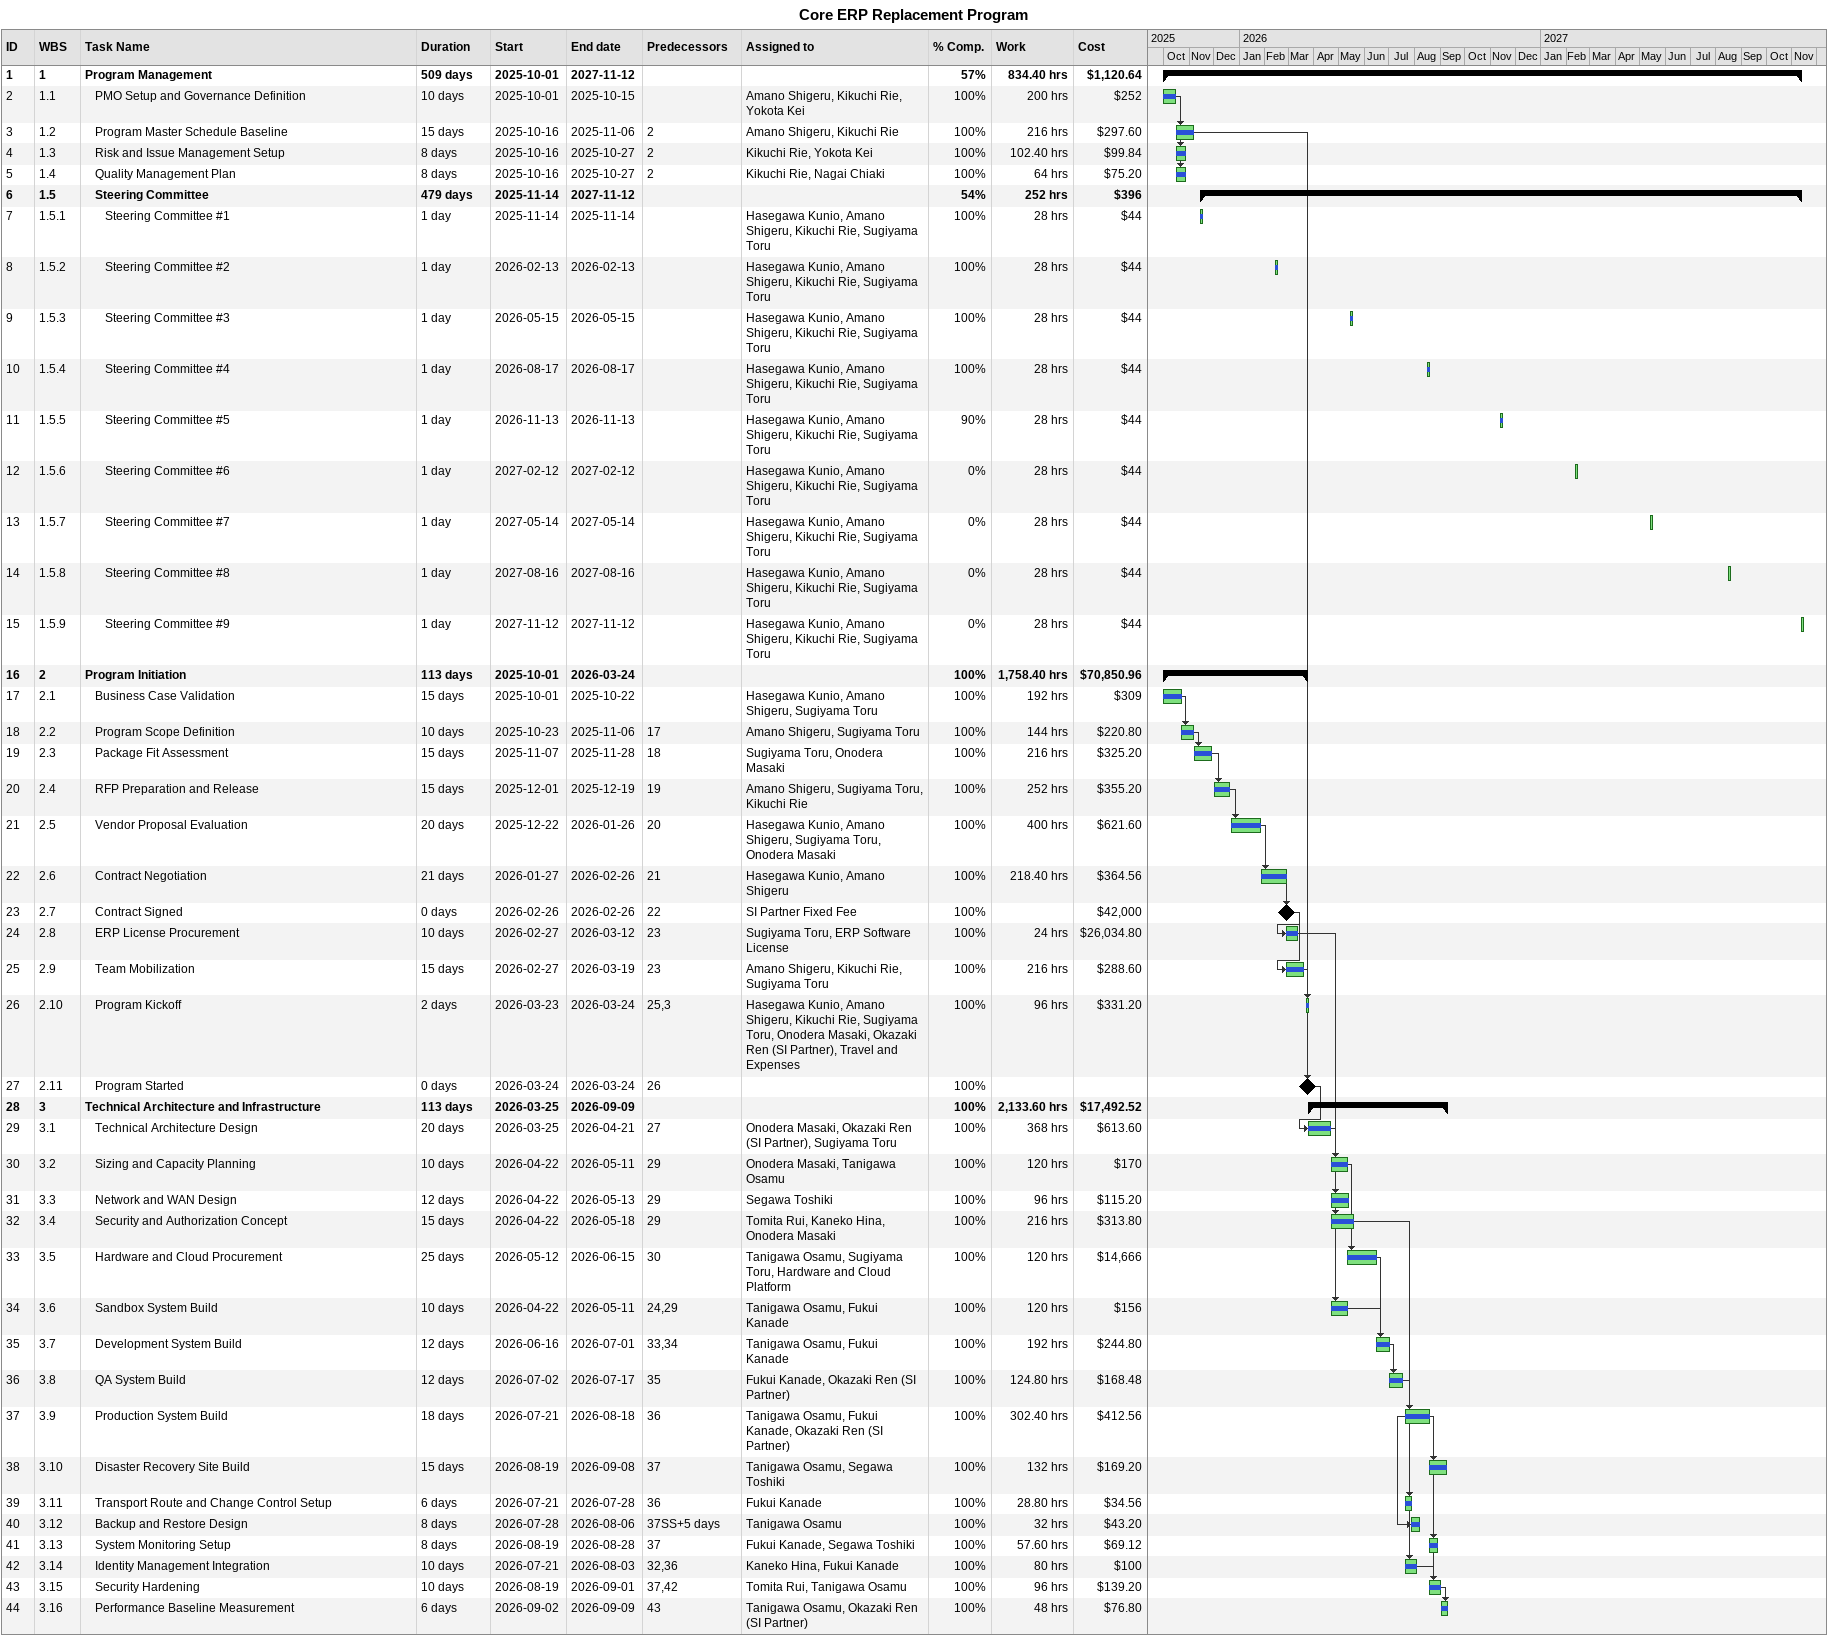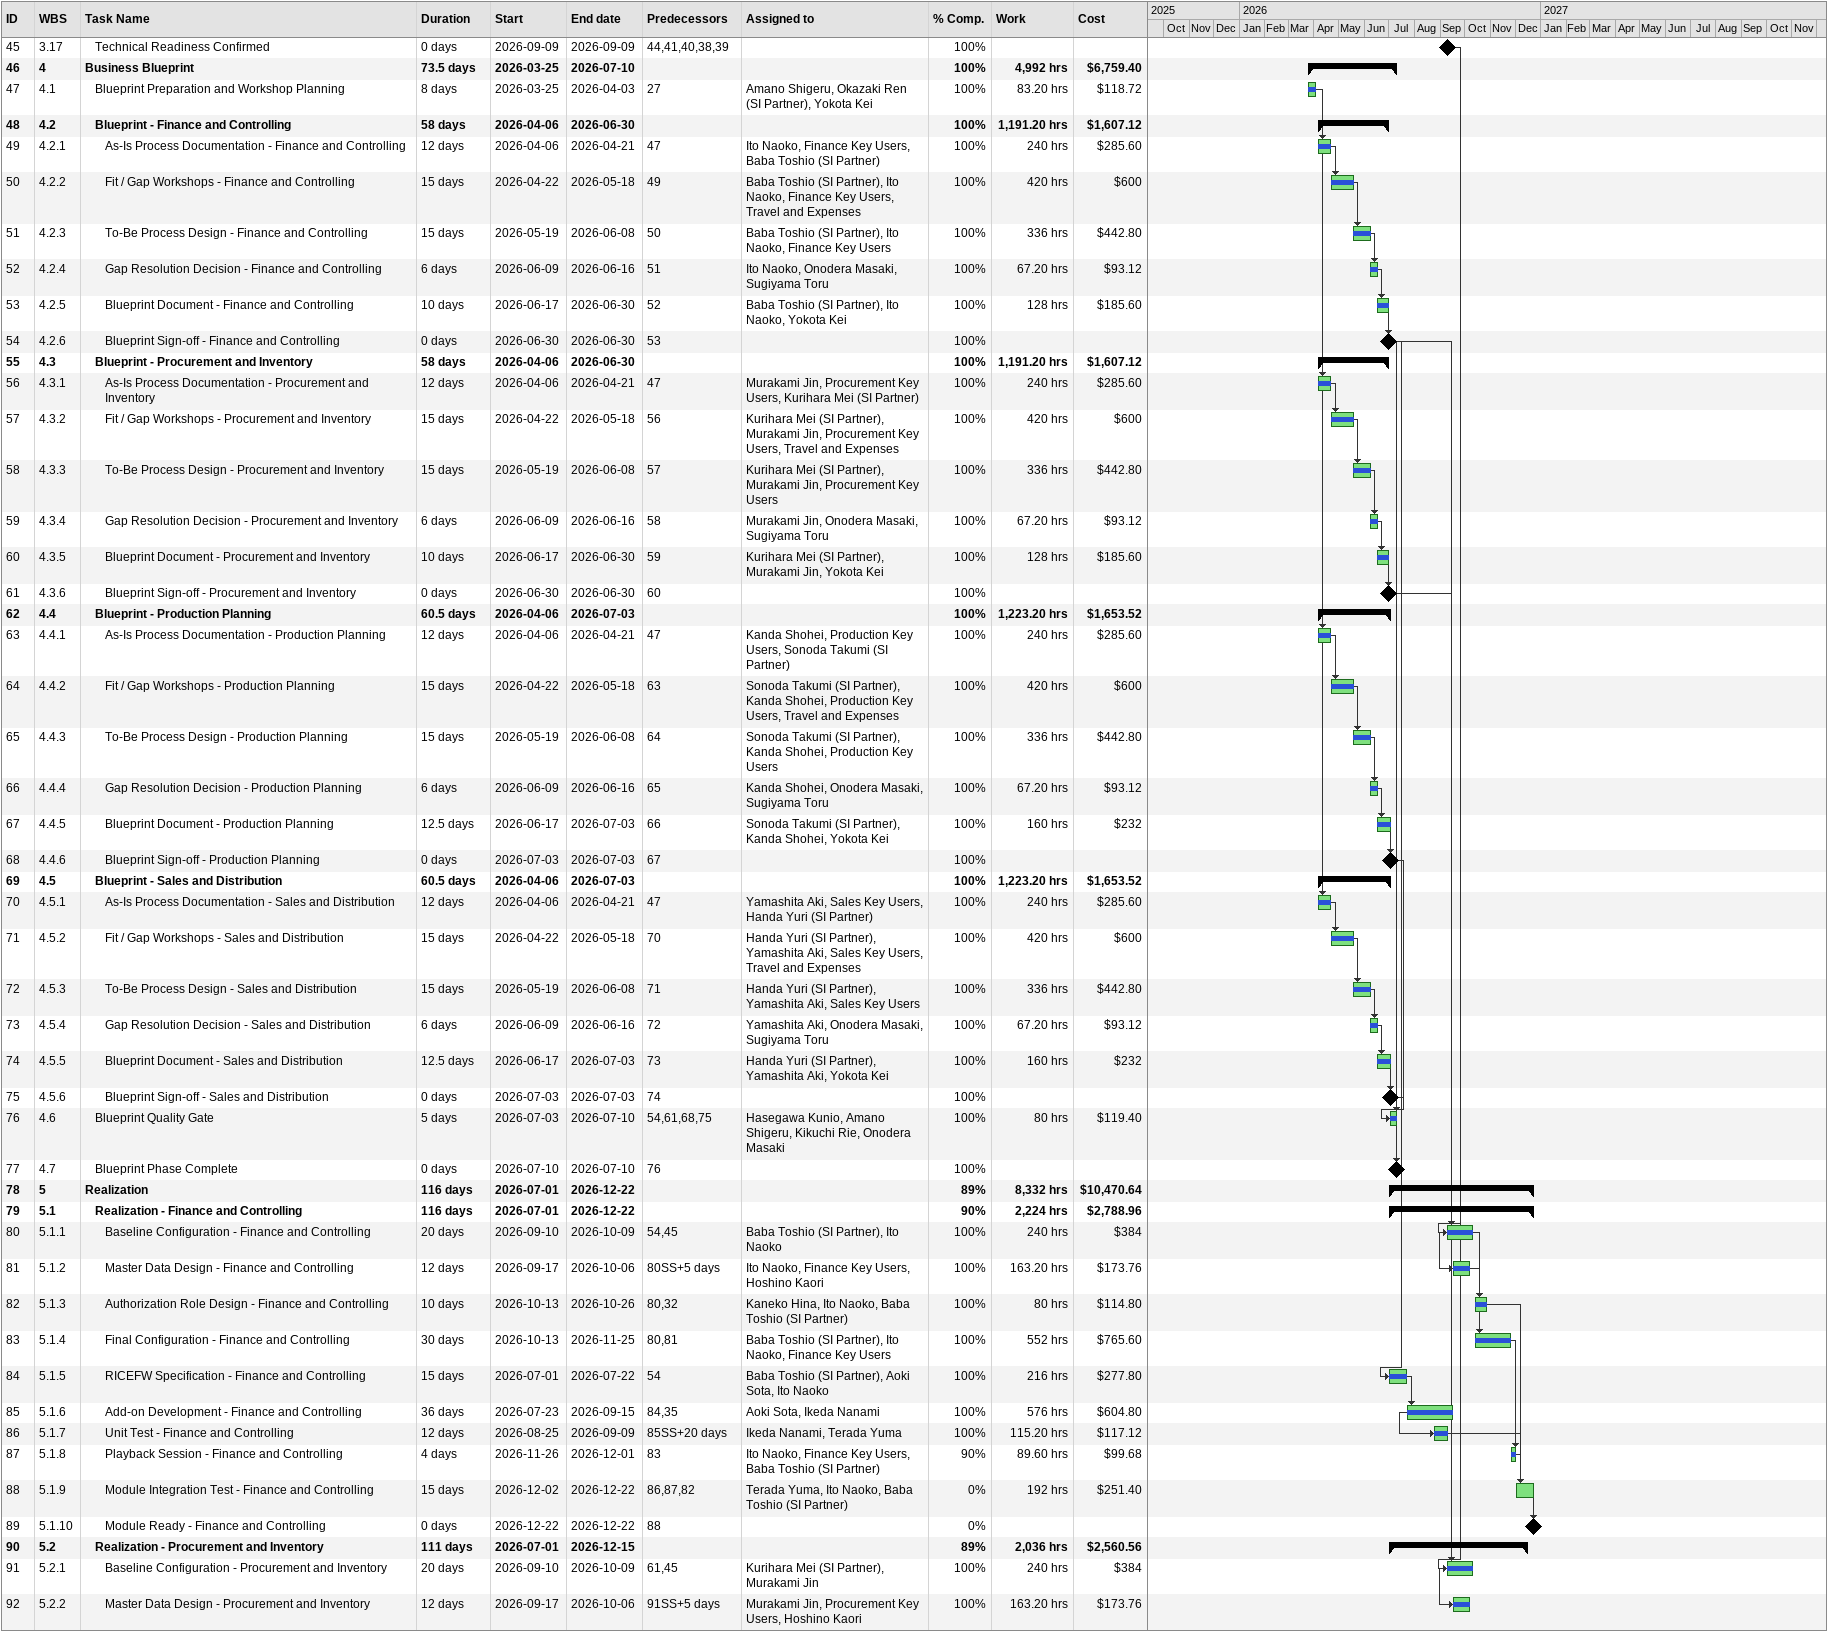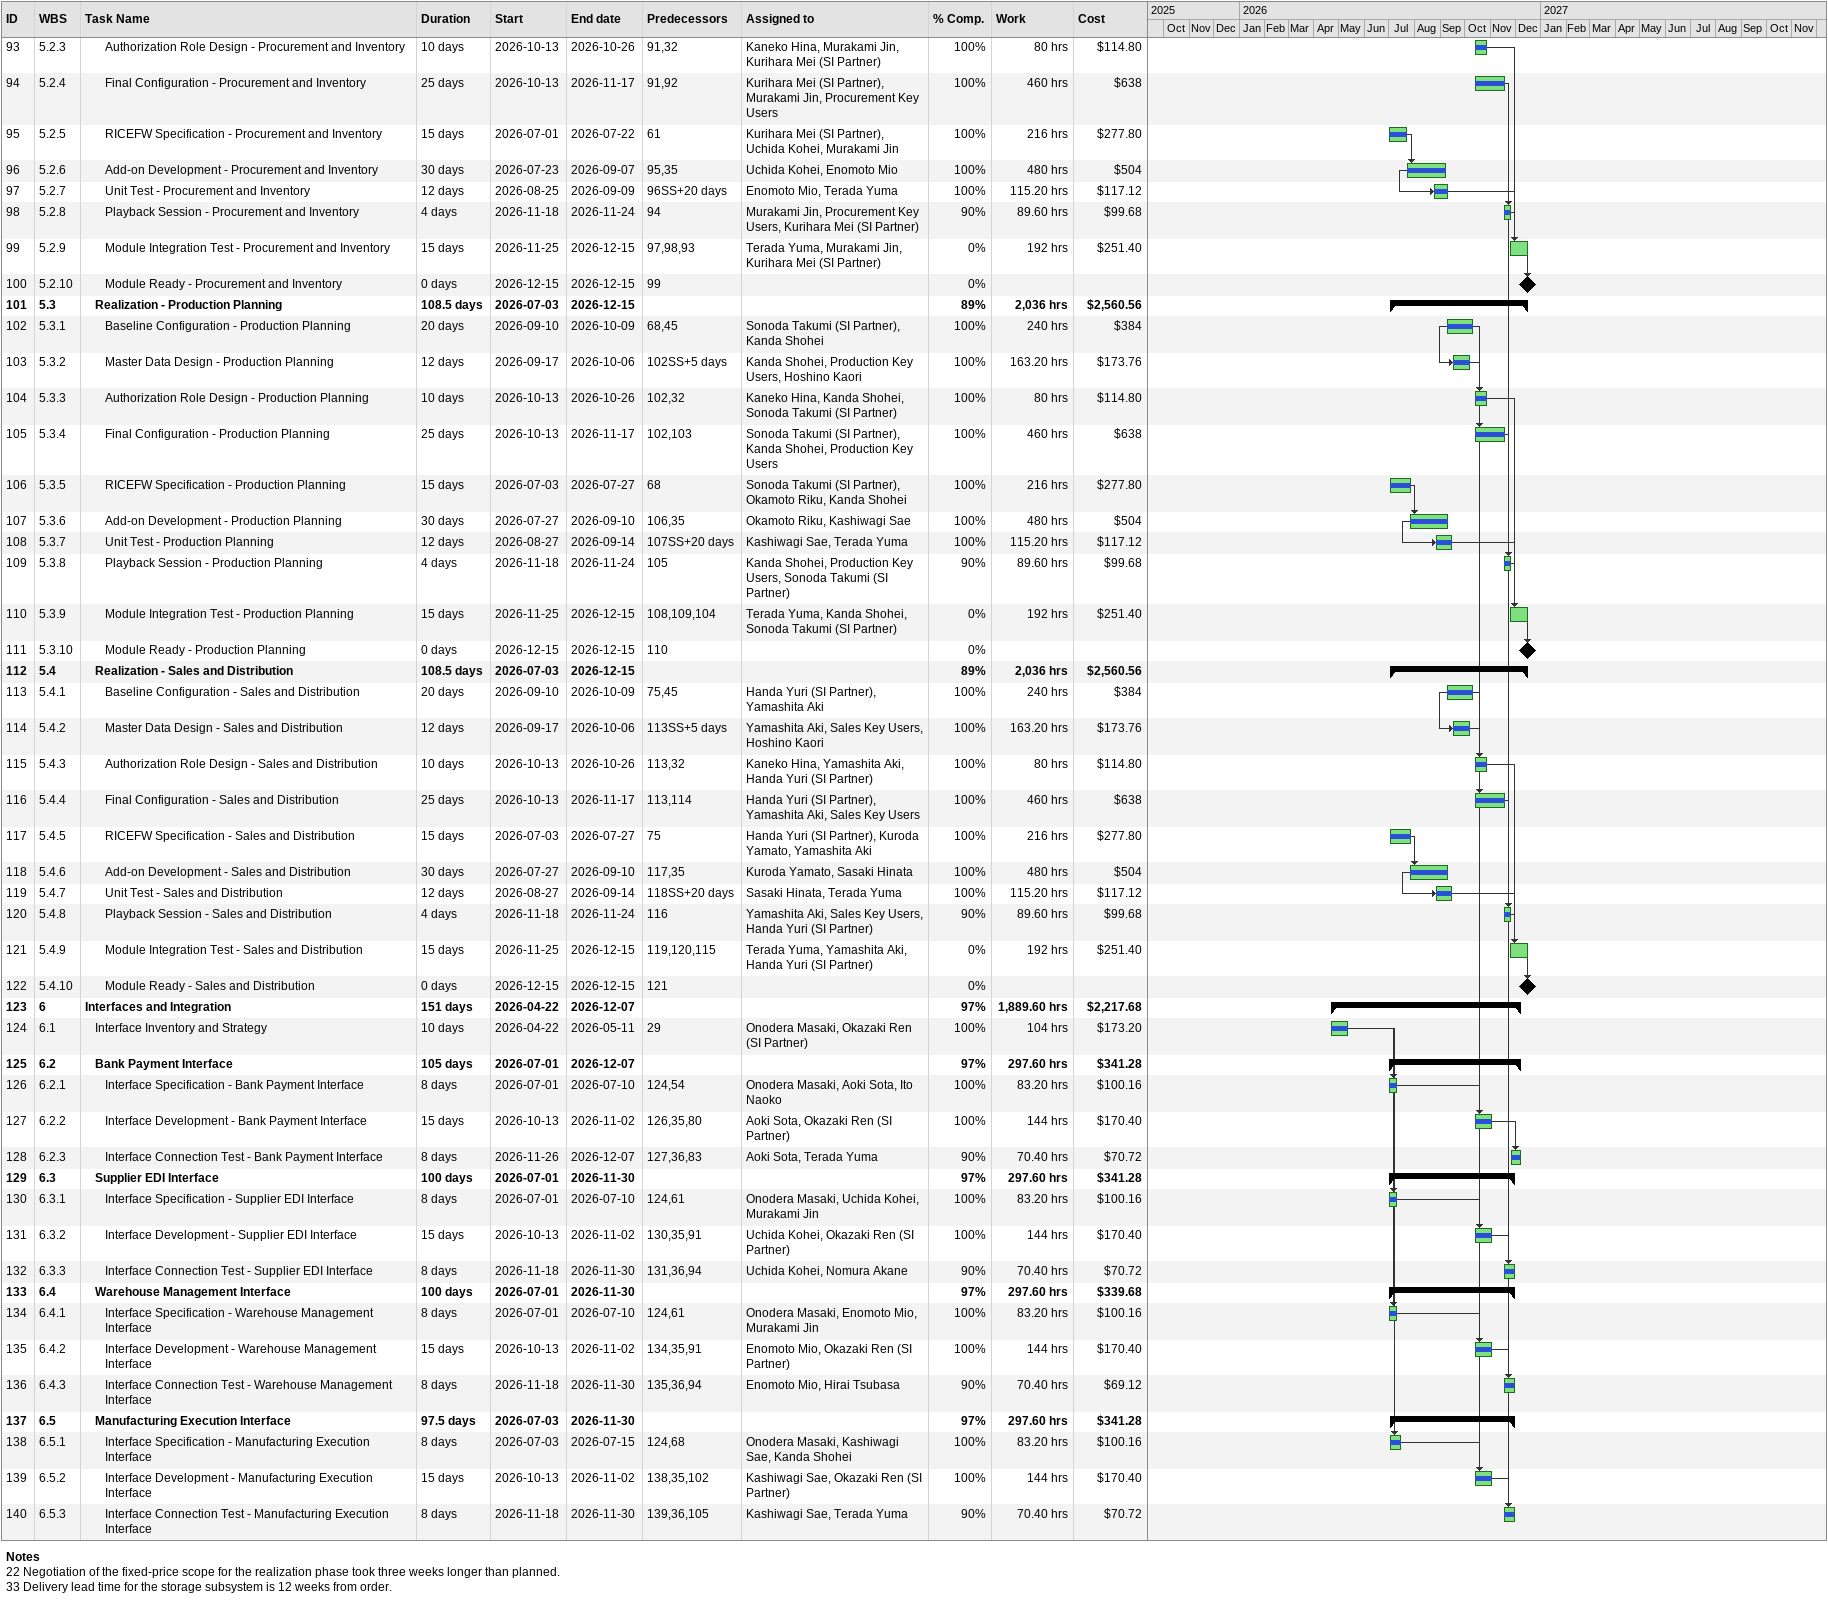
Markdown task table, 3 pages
Core ERP Replacement Program

| ID | WBS | Task | Duration | Start | Finish | Predecessors | Resources | % complete | Work (h) | Cost ($) |
|---|---|---|---|---|---|---|---|---|---|---|
| 1 | 1 | **Program Management** | 509d | 2025-10-01 | 2027-11-12 |  |  | 57 | 834.40 | 1120.64 |
| 2 | 1.1 | PMO Setup and Governance Definition | 10d | 2025-10-01 | 2025-10-15 |  | Amano Shigeru, Kikuchi Rie, Yokota Kei | 100 | 200 | 252 |
| 3 | 1.2 | Program Master Schedule Baseline | 15d | 2025-10-16 | 2025-11-06 | 2 | Amano Shigeru, Kikuchi Rie | 100 | 216 | 297.60 |
| 4 | 1.3 | Risk and Issue Management Setup | 8d | 2025-10-16 | 2025-10-27 | 2 | Kikuchi Rie, Yokota Kei | 100 | 102.40 | 99.84 |
| 5 | 1.4 | Quality Management Plan | 8d | 2025-10-16 | 2025-10-27 | 2 | Kikuchi Rie, Nagai Chiaki | 100 | 64 | 75.20 |
| 6 | 1.5 | **Steering Committee** | 479d | 2025-11-14 | 2027-11-12 |  |  | 54 | 252 | 396 |
| 7 | 1.5.1 | Steering Committee #1 | 1d | 2025-11-14 | 2025-11-14 |  | Hasegawa Kunio, Amano Shigeru, Kikuchi Rie, Sugiyama Toru | 100 | 28 | 44 |
| 8 | 1.5.2 | Steering Committee #2 | 1d | 2026-02-13 | 2026-02-13 |  | Hasegawa Kunio, Amano Shigeru, Kikuchi Rie, Sugiyama Toru | 100 | 28 | 44 |
| 9 | 1.5.3 | Steering Committee #3 | 1d | 2026-05-15 | 2026-05-15 |  | Hasegawa Kunio, Amano Shigeru, Kikuchi Rie, Sugiyama Toru | 100 | 28 | 44 |
| 10 | 1.5.4 | Steering Committee #4 | 1d | 2026-08-17 | 2026-08-17 |  | Hasegawa Kunio, Amano Shigeru, Kikuchi Rie, Sugiyama Toru | 100 | 28 | 44 |
| 11 | 1.5.5 | Steering Committee #5 | 1d | 2026-11-13 | 2026-11-13 |  | Hasegawa Kunio, Amano Shigeru, Kikuchi Rie, Sugiyama Toru | 90 | 28 | 44 |
| 12 | 1.5.6 | Steering Committee #6 | 1d | 2027-02-12 | 2027-02-12 |  | Hasegawa Kunio, Amano Shigeru, Kikuchi Rie, Sugiyama Toru | 0 | 28 | 44 |
| 13 | 1.5.7 | Steering Committee #7 | 1d | 2027-05-14 | 2027-05-14 |  | Hasegawa Kunio, Amano Shigeru, Kikuchi Rie, Sugiyama Toru | 0 | 28 | 44 |
| 14 | 1.5.8 | Steering Committee #8 | 1d | 2027-08-16 | 2027-08-16 |  | Hasegawa Kunio, Amano Shigeru, Kikuchi Rie, Sugiyama Toru | 0 | 28 | 44 |
| 15 | 1.5.9 | Steering Committee #9 | 1d | 2027-11-12 | 2027-11-12 |  | Hasegawa Kunio, Amano Shigeru, Kikuchi Rie, Sugiyama Toru | 0 | 28 | 44 |
| 16 | 2 | **Program Initiation** | 113d | 2025-10-01 | 2026-03-24 |  |  | 100 | 1758.40 | 70850.96 |
| 17 | 2.1 | Business Case Validation | 15d | 2025-10-01 | 2025-10-22 |  | Hasegawa Kunio, Amano Shigeru, Sugiyama Toru | 100 | 192 | 309 |
| 18 | 2.2 | Program Scope Definition | 10d | 2025-10-23 | 2025-11-06 | 17 | Amano Shigeru, Sugiyama Toru | 100 | 144 | 220.80 |
| 19 | 2.3 | Package Fit Assessment | 15d | 2025-11-07 | 2025-11-28 | 18 | Sugiyama Toru, Onodera Masaki | 100 | 216 | 325.20 |
| 20 | 2.4 | RFP Preparation and Release | 15d | 2025-12-01 | 2025-12-19 | 19 | Amano Shigeru, Sugiyama Toru, Kikuchi Rie | 100 | 252 | 355.20 |
| 21 | 2.5 | Vendor Proposal Evaluation | 20d | 2025-12-22 | 2026-01-26 | 20 | Hasegawa Kunio, Amano Shigeru, Sugiyama Toru, Onodera Masaki | 100 | 400 | 621.60 |
| 22 | 2.6 | Contract Negotiation | 21d | 2026-01-27 | 2026-02-26 | 21 | Hasegawa Kunio, Amano Shigeru | 100 | 218.40 | 364.56 |
| 23 | 2.7 | Contract Signed | 0d | 2026-02-26 | 2026-02-26 | 22 | SI Partner Fixed Fee | 100 |  | 42000 |
| 24 | 2.8 | ERP License Procurement | 10d | 2026-02-27 | 2026-03-12 | 23 | Sugiyama Toru, ERP Software License | 100 | 24 | 26034.80 |
| 25 | 2.9 | Team Mobilization | 15d | 2026-02-27 | 2026-03-19 | 23 | Amano Shigeru, Kikuchi Rie, Sugiyama Toru | 100 | 216 | 288.60 |
| 26 | 2.10 | Program Kickoff | 2d | 2026-03-23 | 2026-03-24 | 25, 3 | Hasegawa Kunio, Amano Shigeru, Kikuchi Rie, Sugiyama Toru, Onodera Masaki, Okazaki Ren (SI Partner), Travel and Expenses | 100 | 96 | 331.20 |
| 27 | 2.11 | Program Started | 0d | 2026-03-24 | 2026-03-24 | 26 |  | 100 |  |  |
| 28 | 3 | **Technical Architecture and Infrastructure** | 113d | 2026-03-25 | 2026-09-09 |  |  | 100 | 2133.60 | 17492.52 |
| 29 | 3.1 | Technical Architecture Design | 20d | 2026-03-25 | 2026-04-21 | 27 | Onodera Masaki, Okazaki Ren (SI Partner), Sugiyama Toru | 100 | 368 | 613.60 |
| 30 | 3.2 | Sizing and Capacity Planning | 10d | 2026-04-22 | 2026-05-11 | 29 | Onodera Masaki, Tanigawa Osamu | 100 | 120 | 170 |
| 31 | 3.3 | Network and WAN Design | 12d | 2026-04-22 | 2026-05-13 | 29 | Segawa Toshiki | 100 | 96 | 115.20 |
| 32 | 3.4 | Security and Authorization Concept | 15d | 2026-04-22 | 2026-05-18 | 29 | Tomita Rui, Kaneko Hina, Onodera Masaki | 100 | 216 | 313.80 |
| 33 | 3.5 | Hardware and Cloud Procurement | 25d | 2026-05-12 | 2026-06-15 | 30 | Tanigawa Osamu, Sugiyama Toru, Hardware and Cloud Platform | 100 | 120 | 14666 |
| 34 | 3.6 | Sandbox System Build | 10d | 2026-04-22 | 2026-05-11 | 24, 29 | Tanigawa Osamu, Fukui Kanade | 100 | 120 | 156 |
| 35 | 3.7 | Development System Build | 12d | 2026-06-16 | 2026-07-01 | 33, 34 | Tanigawa Osamu, Fukui Kanade | 100 | 192 | 244.80 |
| 36 | 3.8 | QA System Build | 12d | 2026-07-02 | 2026-07-17 | 35 | Fukui Kanade, Okazaki Ren (SI Partner) | 100 | 124.80 | 168.48 |
| 37 | 3.9 | Production System Build | 18d | 2026-07-21 | 2026-08-18 | 36 | Tanigawa Osamu, Fukui Kanade, Okazaki Ren (SI Partner) | 100 | 302.40 | 412.56 |
| 38 | 3.10 | Disaster Recovery Site Build | 15d | 2026-08-19 | 2026-09-08 | 37 | Tanigawa Osamu, Segawa Toshiki | 100 | 132 | 169.20 |
| 39 | 3.11 | Transport Route and Change Control Setup | 6d | 2026-07-21 | 2026-07-28 | 36 | Fukui Kanade | 100 | 28.80 | 34.56 |
| 40 | 3.12 | Backup and Restore Design | 8d | 2026-07-28 | 2026-08-06 | 37SS+5d | Tanigawa Osamu | 100 | 32 | 43.20 |
| 41 | 3.13 | System Monitoring Setup | 8d | 2026-08-19 | 2026-08-28 | 37 | Fukui Kanade, Segawa Toshiki | 100 | 57.60 | 69.12 |
| 42 | 3.14 | Identity Management Integration | 10d | 2026-07-21 | 2026-08-03 | 32, 36 | Kaneko Hina, Fukui Kanade | 100 | 80 | 100 |
| 43 | 3.15 | Security Hardening | 10d | 2026-08-19 | 2026-09-01 | 37, 42 | Tomita Rui, Tanigawa Osamu | 100 | 96 | 139.20 |
| 44 | 3.16 | Performance Baseline Measurement | 6d | 2026-09-02 | 2026-09-09 | 43 | Tanigawa Osamu, Okazaki Ren (SI Partner) | 100 | 48 | 76.80 |
| 45 | 3.17 | Technical Readiness Confirmed | 0d | 2026-09-09 | 2026-09-09 | 44, 41, 40, 38, 39 |  | 100 |  |  |
| 46 | 4 | **Business Blueprint** | 73.5d | 2026-03-25 | 2026-07-10 |  |  | 100 | 4992 | 6759.40 |
| 47 | 4.1 | Blueprint Preparation and Workshop Planning | 8d | 2026-03-25 | 2026-04-03 | 27 | Amano Shigeru, Okazaki Ren (SI Partner), Yokota Kei | 100 | 83.20 | 118.72 |
| 48 | 4.2 | **Blueprint - Finance and Controlling** | 58d | 2026-04-06 | 2026-06-30 |  |  | 100 | 1191.20 | 1607.12 |
| 49 | 4.2.1 | As-Is Process Documentation - Finance and Controlling | 12d | 2026-04-06 | 2026-04-21 | 47 | Ito Naoko, Finance Key Users, Baba Toshio (SI Partner) | 100 | 240 | 285.60 |
| 50 | 4.2.2 | Fit / Gap Workshops - Finance and Controlling | 15d | 2026-04-22 | 2026-05-18 | 49 | Baba Toshio (SI Partner), Ito Naoko, Finance Key Users, Travel and Expenses | 100 | 420 | 600 |
| 51 | 4.2.3 | To-Be Process Design - Finance and Controlling | 15d | 2026-05-19 | 2026-06-08 | 50 | Baba Toshio (SI Partner), Ito Naoko, Finance Key Users | 100 | 336 | 442.80 |
| 52 | 4.2.4 | Gap Resolution Decision - Finance and Controlling | 6d | 2026-06-09 | 2026-06-16 | 51 | Ito Naoko, Onodera Masaki, Sugiyama Toru | 100 | 67.20 | 93.12 |
| 53 | 4.2.5 | Blueprint Document - Finance and Controlling | 10d | 2026-06-17 | 2026-06-30 | 52 | Baba Toshio (SI Partner), Ito Naoko, Yokota Kei | 100 | 128 | 185.60 |
| 54 | 4.2.6 | Blueprint Sign-off - Finance and Controlling | 0d | 2026-06-30 | 2026-06-30 | 53 |  | 100 |  |  |
| 55 | 4.3 | **Blueprint - Procurement and Inventory** | 58d | 2026-04-06 | 2026-06-30 |  |  | 100 | 1191.20 | 1607.12 |
| 56 | 4.3.1 | As-Is Process Documentation - Procurement and Inventory | 12d | 2026-04-06 | 2026-04-21 | 47 | Murakami Jin, Procurement Key Users, Kurihara Mei (SI Partner) | 100 | 240 | 285.60 |
| 57 | 4.3.2 | Fit / Gap Workshops - Procurement and Inventory | 15d | 2026-04-22 | 2026-05-18 | 56 | Kurihara Mei (SI Partner), Murakami Jin, Procurement Key Users, Travel and Expenses | 100 | 420 | 600 |
| 58 | 4.3.3 | To-Be Process Design - Procurement and Inventory | 15d | 2026-05-19 | 2026-06-08 | 57 | Kurihara Mei (SI Partner), Murakami Jin, Procurement Key Users | 100 | 336 | 442.80 |
| 59 | 4.3.4 | Gap Resolution Decision - Procurement and Inventory | 6d | 2026-06-09 | 2026-06-16 | 58 | Murakami Jin, Onodera Masaki, Sugiyama Toru | 100 | 67.20 | 93.12 |
| 60 | 4.3.5 | Blueprint Document - Procurement and Inventory | 10d | 2026-06-17 | 2026-06-30 | 59 | Kurihara Mei (SI Partner), Murakami Jin, Yokota Kei | 100 | 128 | 185.60 |
| 61 | 4.3.6 | Blueprint Sign-off - Procurement and Inventory | 0d | 2026-06-30 | 2026-06-30 | 60 |  | 100 |  |  |
| 62 | 4.4 | **Blueprint - Production Planning** | 60.5d | 2026-04-06 | 2026-07-03 |  |  | 100 | 1223.20 | 1653.52 |
| 63 | 4.4.1 | As-Is Process Documentation - Production Planning | 12d | 2026-04-06 | 2026-04-21 | 47 | Kanda Shohei, Production Key Users, Sonoda Takumi (SI Partner) | 100 | 240 | 285.60 |
| 64 | 4.4.2 | Fit / Gap Workshops - Production Planning | 15d | 2026-04-22 | 2026-05-18 | 63 | Sonoda Takumi (SI Partner), Kanda Shohei, Production Key Users, Travel and Expenses | 100 | 420 | 600 |
| 65 | 4.4.3 | To-Be Process Design - Production Planning | 15d | 2026-05-19 | 2026-06-08 | 64 | Sonoda Takumi (SI Partner), Kanda Shohei, Production Key Users | 100 | 336 | 442.80 |
| 66 | 4.4.4 | Gap Resolution Decision - Production Planning | 6d | 2026-06-09 | 2026-06-16 | 65 | Kanda Shohei, Onodera Masaki, Sugiyama Toru | 100 | 67.20 | 93.12 |
| 67 | 4.4.5 | Blueprint Document - Production Planning | 12.5d | 2026-06-17 | 2026-07-03 | 66 | Sonoda Takumi (SI Partner), Kanda Shohei, Yokota Kei | 100 | 160 | 232 |
| 68 | 4.4.6 | Blueprint Sign-off - Production Planning | 0d | 2026-07-03 | 2026-07-03 | 67 |  | 100 |  |  |
| 69 | 4.5 | **Blueprint - Sales and Distribution** | 60.5d | 2026-04-06 | 2026-07-03 |  |  | 100 | 1223.20 | 1653.52 |
| 70 | 4.5.1 | As-Is Process Documentation - Sales and Distribution | 12d | 2026-04-06 | 2026-04-21 | 47 | Yamashita Aki, Sales Key Users, Handa Yuri (SI Partner) | 100 | 240 | 285.60 |
| 71 | 4.5.2 | Fit / Gap Workshops - Sales and Distribution | 15d | 2026-04-22 | 2026-05-18 | 70 | Handa Yuri (SI Partner), Yamashita Aki, Sales Key Users, Travel and Expenses | 100 | 420 | 600 |
| 72 | 4.5.3 | To-Be Process Design - Sales and Distribution | 15d | 2026-05-19 | 2026-06-08 | 71 | Handa Yuri (SI Partner), Yamashita Aki, Sales Key Users | 100 | 336 | 442.80 |
| 73 | 4.5.4 | Gap Resolution Decision - Sales and Distribution | 6d | 2026-06-09 | 2026-06-16 | 72 | Yamashita Aki, Onodera Masaki, Sugiyama Toru | 100 | 67.20 | 93.12 |
| 74 | 4.5.5 | Blueprint Document - Sales and Distribution | 12.5d | 2026-06-17 | 2026-07-03 | 73 | Handa Yuri (SI Partner), Yamashita Aki, Yokota Kei | 100 | 160 | 232 |
| 75 | 4.5.6 | Blueprint Sign-off - Sales and Distribution | 0d | 2026-07-03 | 2026-07-03 | 74 |  | 100 |  |  |
| 76 | 4.6 | Blueprint Quality Gate | 5d | 2026-07-03 | 2026-07-10 | 54, 61, 68, 75 | Hasegawa Kunio, Amano Shigeru, Kikuchi Rie, Onodera Masaki | 100 | 80 | 119.40 |
| 77 | 4.7 | Blueprint Phase Complete | 0d | 2026-07-10 | 2026-07-10 | 76 |  | 100 |  |  |
| 78 | 5 | **Realization** | 116d | 2026-07-01 | 2026-12-22 |  |  | 89 | 8332 | 10470.64 |
| 79 | 5.1 | **Realization - Finance and Controlling** | 116d | 2026-07-01 | 2026-12-22 |  |  | 90 | 2224 | 2788.96 |
| 80 | 5.1.1 | Baseline Configuration - Finance and Controlling | 20d | 2026-09-10 | 2026-10-09 | 54, 45 | Baba Toshio (SI Partner), Ito Naoko | 100 | 240 | 384 |
| 81 | 5.1.2 | Master Data Design - Finance and Controlling | 12d | 2026-09-17 | 2026-10-06 | 80SS+5d | Ito Naoko, Finance Key Users, Hoshino Kaori | 100 | 163.20 | 173.76 |
| 82 | 5.1.3 | Authorization Role Design - Finance and Controlling | 10d | 2026-10-13 | 2026-10-26 | 80, 32 | Kaneko Hina, Ito Naoko, Baba Toshio (SI Partner) | 100 | 80 | 114.80 |
| 83 | 5.1.4 | Final Configuration - Finance and Controlling | 30d | 2026-10-13 | 2026-11-25 | 80, 81 | Baba Toshio (SI Partner), Ito Naoko, Finance Key Users | 100 | 552 | 765.60 |
| 84 | 5.1.5 | RICEFW Specification - Finance and Controlling | 15d | 2026-07-01 | 2026-07-22 | 54 | Baba Toshio (SI Partner), Aoki Sota, Ito Naoko | 100 | 216 | 277.80 |
| 85 | 5.1.6 | Add-on Development - Finance and Controlling | 36d | 2026-07-23 | 2026-09-15 | 84, 35 | Aoki Sota, Ikeda Nanami | 100 | 576 | 604.80 |
| 86 | 5.1.7 | Unit Test - Finance and Controlling | 12d | 2026-08-25 | 2026-09-09 | 85SS+20d | Ikeda Nanami, Terada Yuma | 100 | 115.20 | 117.12 |
| 87 | 5.1.8 | Playback Session - Finance and Controlling | 4d | 2026-11-26 | 2026-12-01 | 83 | Ito Naoko, Finance Key Users, Baba Toshio (SI Partner) | 90 | 89.60 | 99.68 |
| 88 | 5.1.9 | Module Integration Test - Finance and Controlling | 15d | 2026-12-02 | 2026-12-22 | 86, 87, 82 | Terada Yuma, Ito Naoko, Baba Toshio (SI Partner) | 0 | 192 | 251.40 |
| 89 | 5.1.10 | Module Ready - Finance and Controlling | 0d | 2026-12-22 | 2026-12-22 | 88 |  | 0 |  |  |
| 90 | 5.2 | **Realization - Procurement and Inventory** | 111d | 2026-07-01 | 2026-12-15 |  |  | 89 | 2036 | 2560.56 |
| 91 | 5.2.1 | Baseline Configuration - Procurement and Inventory | 20d | 2026-09-10 | 2026-10-09 | 61, 45 | Kurihara Mei (SI Partner), Murakami Jin | 100 | 240 | 384 |
| 92 | 5.2.2 | Master Data Design - Procurement and Inventory | 12d | 2026-09-17 | 2026-10-06 | 91SS+5d | Murakami Jin, Procurement Key Users, Hoshino Kaori | 100 | 163.20 | 173.76 |
| 93 | 5.2.3 | Authorization Role Design - Procurement and Inventory | 10d | 2026-10-13 | 2026-10-26 | 91, 32 | Kaneko Hina, Murakami Jin, Kurihara Mei (SI Partner) | 100 | 80 | 114.80 |
| 94 | 5.2.4 | Final Configuration - Procurement and Inventory | 25d | 2026-10-13 | 2026-11-17 | 91, 92 | Kurihara Mei (SI Partner), Murakami Jin, Procurement Key Users | 100 | 460 | 638 |
| 95 | 5.2.5 | RICEFW Specification - Procurement and Inventory | 15d | 2026-07-01 | 2026-07-22 | 61 | Kurihara Mei (SI Partner), Uchida Kohei, Murakami Jin | 100 | 216 | 277.80 |
| 96 | 5.2.6 | Add-on Development - Procurement and Inventory | 30d | 2026-07-23 | 2026-09-07 | 95, 35 | Uchida Kohei, Enomoto Mio | 100 | 480 | 504 |
| 97 | 5.2.7 | Unit Test - Procurement and Inventory | 12d | 2026-08-25 | 2026-09-09 | 96SS+20d | Enomoto Mio, Terada Yuma | 100 | 115.20 | 117.12 |
| 98 | 5.2.8 | Playback Session - Procurement and Inventory | 4d | 2026-11-18 | 2026-11-24 | 94 | Murakami Jin, Procurement Key Users, Kurihara Mei (SI Partner) | 90 | 89.60 | 99.68 |
| 99 | 5.2.9 | Module Integration Test - Procurement and Inventory | 15d | 2026-11-25 | 2026-12-15 | 97, 98, 93 | Terada Yuma, Murakami Jin, Kurihara Mei (SI Partner) | 0 | 192 | 251.40 |
| 100 | 5.2.10 | Module Ready - Procurement and Inventory | 0d | 2026-12-15 | 2026-12-15 | 99 |  | 0 |  |  |
| 101 | 5.3 | **Realization - Production Planning** | 108.5d | 2026-07-03 | 2026-12-15 |  |  | 89 | 2036 | 2560.56 |
| 102 | 5.3.1 | Baseline Configuration - Production Planning | 20d | 2026-09-10 | 2026-10-09 | 68, 45 | Sonoda Takumi (SI Partner), Kanda Shohei | 100 | 240 | 384 |
| 103 | 5.3.2 | Master Data Design - Production Planning | 12d | 2026-09-17 | 2026-10-06 | 102SS+5d | Kanda Shohei, Production Key Users, Hoshino Kaori | 100 | 163.20 | 173.76 |
| 104 | 5.3.3 | Authorization Role Design - Production Planning | 10d | 2026-10-13 | 2026-10-26 | 102, 32 | Kaneko Hina, Kanda Shohei, Sonoda Takumi (SI Partner) | 100 | 80 | 114.80 |
| 105 | 5.3.4 | Final Configuration - Production Planning | 25d | 2026-10-13 | 2026-11-17 | 102, 103 | Sonoda Takumi (SI Partner), Kanda Shohei, Production Key Users | 100 | 460 | 638 |
| 106 | 5.3.5 | RICEFW Specification - Production Planning | 15d | 2026-07-03 | 2026-07-27 | 68 | Sonoda Takumi (SI Partner), Okamoto Riku, Kanda Shohei | 100 | 216 | 277.80 |
| 107 | 5.3.6 | Add-on Development - Production Planning | 30d | 2026-07-27 | 2026-09-10 | 106, 35 | Okamoto Riku, Kashiwagi Sae | 100 | 480 | 504 |
| 108 | 5.3.7 | Unit Test - Production Planning | 12d | 2026-08-27 | 2026-09-14 | 107SS+20d | Kashiwagi Sae, Terada Yuma | 100 | 115.20 | 117.12 |
| 109 | 5.3.8 | Playback Session - Production Planning | 4d | 2026-11-18 | 2026-11-24 | 105 | Kanda Shohei, Production Key Users, Sonoda Takumi (SI Partner) | 90 | 89.60 | 99.68 |
| 110 | 5.3.9 | Module Integration Test - Production Planning | 15d | 2026-11-25 | 2026-12-15 | 108, 109, 104 | Terada Yuma, Kanda Shohei, Sonoda Takumi (SI Partner) | 0 | 192 | 251.40 |
| 111 | 5.3.10 | Module Ready - Production Planning | 0d | 2026-12-15 | 2026-12-15 | 110 |  | 0 |  |  |
| 112 | 5.4 | **Realization - Sales and Distribution** | 108.5d | 2026-07-03 | 2026-12-15 |  |  | 89 | 2036 | 2560.56 |
| 113 | 5.4.1 | Baseline Configuration - Sales and Distribution | 20d | 2026-09-10 | 2026-10-09 | 75, 45 | Handa Yuri (SI Partner), Yamashita Aki | 100 | 240 | 384 |
| 114 | 5.4.2 | Master Data Design - Sales and Distribution | 12d | 2026-09-17 | 2026-10-06 | 113SS+5d | Yamashita Aki, Sales Key Users, Hoshino Kaori | 100 | 163.20 | 173.76 |
| 115 | 5.4.3 | Authorization Role Design - Sales and Distribution | 10d | 2026-10-13 | 2026-10-26 | 113, 32 | Kaneko Hina, Yamashita Aki, Handa Yuri (SI Partner) | 100 | 80 | 114.80 |
| 116 | 5.4.4 | Final Configuration - Sales and Distribution | 25d | 2026-10-13 | 2026-11-17 | 113, 114 | Handa Yuri (SI Partner), Yamashita Aki, Sales Key Users | 100 | 460 | 638 |
| 117 | 5.4.5 | RICEFW Specification - Sales and Distribution | 15d | 2026-07-03 | 2026-07-27 | 75 | Handa Yuri (SI Partner), Kuroda Yamato, Yamashita Aki | 100 | 216 | 277.80 |
| 118 | 5.4.6 | Add-on Development - Sales and Distribution | 30d | 2026-07-27 | 2026-09-10 | 117, 35 | Kuroda Yamato, Sasaki Hinata | 100 | 480 | 504 |
| 119 | 5.4.7 | Unit Test - Sales and Distribution | 12d | 2026-08-27 | 2026-09-14 | 118SS+20d | Sasaki Hinata, Terada Yuma | 100 | 115.20 | 117.12 |
| 120 | 5.4.8 | Playback Session - Sales and Distribution | 4d | 2026-11-18 | 2026-11-24 | 116 | Yamashita Aki, Sales Key Users, Handa Yuri (SI Partner) | 90 | 89.60 | 99.68 |
| 121 | 5.4.9 | Module Integration Test - Sales and Distribution | 15d | 2026-11-25 | 2026-12-15 | 119, 120, 115 | Terada Yuma, Yamashita Aki, Handa Yuri (SI Partner) | 0 | 192 | 251.40 |
| 122 | 5.4.10 | Module Ready - Sales and Distribution | 0d | 2026-12-15 | 2026-12-15 | 121 |  | 0 |  |  |
| 123 | 6 | **Interfaces and Integration** | 151d | 2026-04-22 | 2026-12-07 |  |  | 97 | 1889.60 | 2217.68 |
| 124 | 6.1 | Interface Inventory and Strategy | 10d | 2026-04-22 | 2026-05-11 | 29 | Onodera Masaki, Okazaki Ren (SI Partner) | 100 | 104 | 173.20 |
| 125 | 6.2 | **Bank Payment Interface** | 105d | 2026-07-01 | 2026-12-07 |  |  | 97 | 297.60 | 341.28 |
| 126 | 6.2.1 | Interface Specification - Bank Payment Interface | 8d | 2026-07-01 | 2026-07-10 | 124, 54 | Onodera Masaki, Aoki Sota, Ito Naoko | 100 | 83.20 | 100.16 |
| 127 | 6.2.2 | Interface Development - Bank Payment Interface | 15d | 2026-10-13 | 2026-11-02 | 126, 35, 80 | Aoki Sota, Okazaki Ren (SI Partner) | 100 | 144 | 170.40 |
| 128 | 6.2.3 | Interface Connection Test - Bank Payment Interface | 8d | 2026-11-26 | 2026-12-07 | 127, 36, 83 | Aoki Sota, Terada Yuma | 90 | 70.40 | 70.72 |
| 129 | 6.3 | **Supplier EDI Interface** | 100d | 2026-07-01 | 2026-11-30 |  |  | 97 | 297.60 | 341.28 |
| 130 | 6.3.1 | Interface Specification - Supplier EDI Interface | 8d | 2026-07-01 | 2026-07-10 | 124, 61 | Onodera Masaki, Uchida Kohei, Murakami Jin | 100 | 83.20 | 100.16 |
| 131 | 6.3.2 | Interface Development - Supplier EDI Interface | 15d | 2026-10-13 | 2026-11-02 | 130, 35, 91 | Uchida Kohei, Okazaki Ren (SI Partner) | 100 | 144 | 170.40 |
| 132 | 6.3.3 | Interface Connection Test - Supplier EDI Interface | 8d | 2026-11-18 | 2026-11-30 | 131, 36, 94 | Uchida Kohei, Nomura Akane | 90 | 70.40 | 70.72 |
| 133 | 6.4 | **Warehouse Management Interface** | 100d | 2026-07-01 | 2026-11-30 |  |  | 97 | 297.60 | 339.68 |
| 134 | 6.4.1 | Interface Specification - Warehouse Management Interface | 8d | 2026-07-01 | 2026-07-10 | 124, 61 | Onodera Masaki, Enomoto Mio, Murakami Jin | 100 | 83.20 | 100.16 |
| 135 | 6.4.2 | Interface Development - Warehouse Management Interface | 15d | 2026-10-13 | 2026-11-02 | 134, 35, 91 | Enomoto Mio, Okazaki Ren (SI Partner) | 100 | 144 | 170.40 |
| 136 | 6.4.3 | Interface Connection Test - Warehouse Management Interface | 8d | 2026-11-18 | 2026-11-30 | 135, 36, 94 | Enomoto Mio, Hirai Tsubasa | 90 | 70.40 | 69.12 |
| 137 | 6.5 | **Manufacturing Execution Interface** | 97.5d | 2026-07-03 | 2026-11-30 |  |  | 97 | 297.60 | 341.28 |
| 138 | 6.5.1 | Interface Specification - Manufacturing Execution Interface | 8d | 2026-07-03 | 2026-07-15 | 124, 68 | Onodera Masaki, Kashiwagi Sae, Kanda Shohei | 100 | 83.20 | 100.16 |
| 139 | 6.5.2 | Interface Development - Manufacturing Execution Interface | 15d | 2026-10-13 | 2026-11-02 | 138, 35, 102 | Kashiwagi Sae, Okazaki Ren (SI Partner) | 100 | 144 | 170.40 |
| 140 | 6.5.3 | Interface Connection Test - Manufacturing Execution Interface | 8d | 2026-11-18 | 2026-11-30 | 139, 36, 105 | Kashiwagi Sae, Terada Yuma | 90 | 70.40 | 70.72 |

Notes
- 22: Negotiation of the fixed-price scope for the realization phase took three weeks longer than planned.
- 33: Delivery lead time for the storage subsystem is 12 weeks from order.
